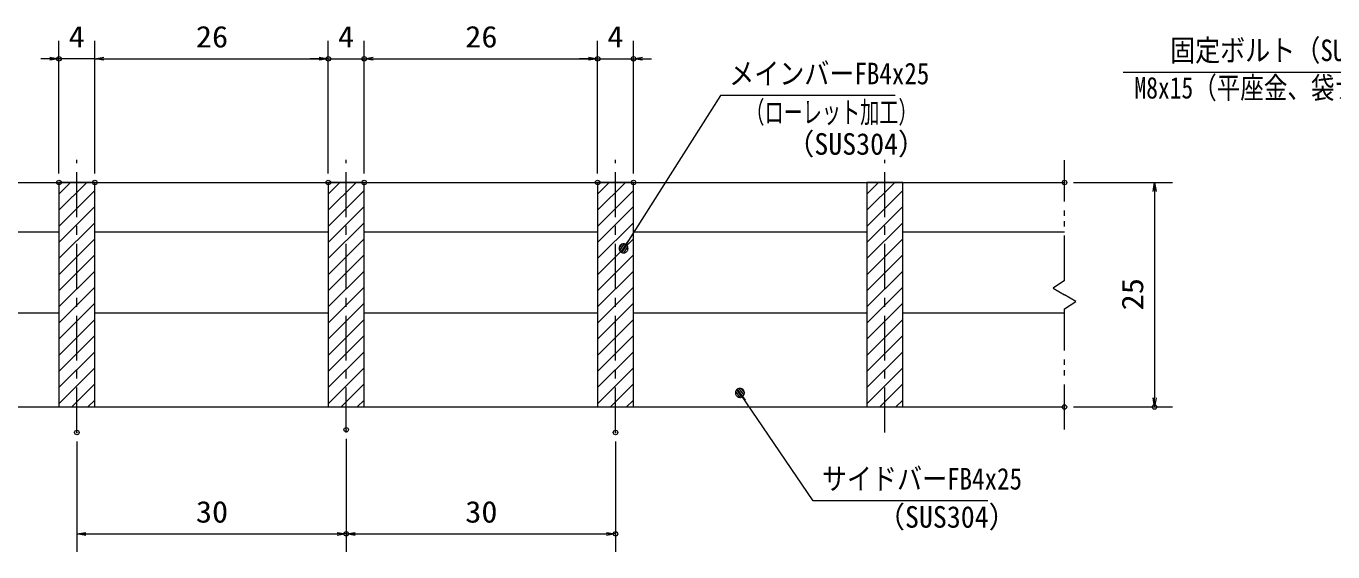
# Model space of a CAD drawing. Units: millimetres, scale not verified, with parts at other scales. Extents: x -1050 to 1050, y -742 to 742.
# Drawn here: x -674 to 54, y -457 to -164 of the extents above; entities that cross this region are included whole.
import ezdxf
from ezdxf.enums import TextEntityAlignment as Align

# ---------------------------------------------------------------- set-up
doc = ezdxf.new("R2010")
doc.units = ezdxf.units.MM
doc.header["$LTSCALE"] = 5
doc.header["$PDMODE"] = 32
doc.header["$PDSIZE"] = 2.5
doc.linetypes.add('CHAIN1', pattern=[8, 5, -1, 1, -1])
doc.linetypes.add('DOUBLE_CHAIN1', pattern=[8.8, 5, -1, 0.6, -0.6, 0.6, -1])
for name, color, linetype, lineweight in [('0-1_寸法注釈', 2, 'Continuous', 9), ('0-2_0', 2, 'Continuous', 9), ('0-3_DEFPOINTS', 134, 'Continuous', 9), ('0-4_蓋', 5, 'Continuous', 9), ('0-5_ハッチング', 4, 'Continuous', 9), ('0-6_想像線', 134, 'DOUBLE_CHAIN1', 9), ('0-7_中心線', 6, 'CHAIN1', 9)]:
    doc.layers.add(name, color=color, linetype=linetype, lineweight=lineweight)
doc.styles.add('ＭＳ ゴシック', font='')
doc.styles.get('ＭＳ ゴシック').set_extended_font_data('MS Gothic')

# ---------------------------------------------------------------- blocks, each defined once
blk = doc.blocks.new('_OPEN')
at = {"layer": '0-2_0'}
blk.add_line((0, 0), (-5, 0), dxfattribs=at)
blk.add_lwpolyline([(-5, 0.833), (0, 0), (-5, -0.833)], dxfattribs=at)
blk = doc.blocks.new('_Dot')
at = {"layer": '0-2_0'}
for p, q in [((-2.5, 0), (-5, 0)), ((2.445, 0.5), (-2.445, 0.5)), ((1.997, 1.5), (-1.997, 1.5)), ((2.289, -0.995), (-2.289, -0.995)), ((1.499, -1.995), (-1.499, -1.995))]:
    blk.add_line(p, q, dxfattribs=at)
for points in [[(2.5, 0), (2.48, 0.313), (2.421, 0.622), (2.324, 0.92), (2.191, 1.204), (2.023, 1.469), (1.822, 1.711), (1.594, 1.926), (1.34, 2.111), (1.064, 2.262), (0.773, 2.378), (0.468, 2.456), (0.157, 2.495), (-0.157, 2.495), (-0.468, 2.456), (-0.773, 2.378), (-1.064, 2.262), (-1.34, 2.111), (-1.594, 1.926), (-1.822, 1.711), (-2.023, 1.469), (-2.191, 1.204), (-2.324, 0.92), (-2.421, 0.622), (-2.48, 0.313), (-2.5, 0), (0, 0)], [(-2.5, 0), (-2.48, -0.313), (-2.421, -0.622), (-2.324, -0.92), (-2.191, -1.204), (-2.023, -1.469), (-1.822, -1.711), (-1.594, -1.926), (-1.34, -2.111), (-1.064, -2.262), (-0.773, -2.378), (-0.468, -2.456), (-0.157, -2.495), (0.157, -2.495), (0.468, -2.456), (0.773, -2.378), (1.064, -2.262), (1.34, -2.111), (1.594, -1.926), (1.822, -1.711), (2.023, -1.469), (2.191, -1.204), (2.324, -0.92), (2.421, -0.622), (2.48, -0.313), (2.5, 0), (0, 0)]]:
    blk.add_lwpolyline(points, close=True, dxfattribs=at)

msp = doc.modelspace()

# ---------------------------------------------------------------- linework, layer by layer
at = {"layer": '0-1_寸法注釈'}
for p, q in [((-655.45, -246.308), (-655.45, -172.4)), ((-635.45, -246.308), (-635.45, -172.4)), ((-635.45, -246.308), (-635.45, -172.4)), ((-505.45, -246.308), (-505.45, -172.4)), ((-505.45, -246.308), (-505.45, -172.4)), ((-485.45, -246.308), (-485.45, -172.4)), ((-485.45, -246.308), (-485.45, -172.4)), ((-355.45, -246.308), (-355.45, -172.4)), ((-355.45, -246.308), (-355.45, -172.4)), ((-335.45, -246.308), (-335.45, -172.4)), ((-660.45, -182.4), (-665.45, -182.4)), ((-635.45, -182.4), (-655.45, -182.4)), ((-630.45, -182.4), (-510.45, -182.4)), ((-630.45, -182.4), (-625.45, -182.4)), ((-510.45, -182.4), (-515.45, -182.4)), ((-505.45, -182.4), (-485.45, -182.4)), ((-480.45, -182.4), (-475.45, -182.4)), ((-480.45, -182.4), (-360.45, -182.4)), ((-360.45, -182.4), (-365.45, -182.4)), ((-355.45, -182.4), (-335.45, -182.4)), ((-330.45, -182.4), (-325.45, -182.4)), ((-90.45, -251.308), (-35.285, -251.308)), ((-45.285, -256.308), (-45.285, -371.308)), ((-90.45, -376.308), (-35.285, -376.308)), ((-645.45, -395.535), (-645.45, -457.029)), ((-495.45, -394.01), (-495.45, -457.029)), ((-495.45, -394.01), (-495.45, -457.029)), ((-345.45, -395.535), (-345.45, -457.029)), ((-640.45, -447.029), (-500.45, -447.029)), ((-490.45, -447.029), (-350.45, -447.029))]:
    msp.add_line(p, q, dxfattribs=at)
for points in [[(-62.719, -189.786), (117.925, -189.786), (194.657, -290.935)], [(-189.764, -202.917), (-286.954, -202.917), (-340.465, -287.166)], [(-138.143, -428.617), (-235.333, -428.617), (-275.643, -369.297)]]:
    msp.add_lwpolyline(points, dxfattribs=at)
at = {"layer": '0-3_DEFPOINTS'}
for p in [(-655.45, -182.4), (-505.45, -182.4), (-485.45, -182.4), (-355.45, -182.4), (-335.45, -182.4), (-655.45, -251.308), (-635.45, -251.308), (-505.45, -251.308), (-485.45, -251.308), (-355.45, -251.308), (-335.45, -251.308), (-95.45, -251.308), (-95.45, -376.308), (-45.285, -376.308), (-645.45, -390.535), (-495.45, -389.01), (-345.45, -390.535), (-495.45, -447.029), (-345.45, -447.029)]:
    msp.add_point(p, dxfattribs=at)
at = {"layer": '0-4_蓋'}
for p, q in [((-895.45, -251.308), (-95.45, -251.308)), ((-655.45, -251.308), (-635.45, -251.308)), ((-655.45, -251.308), (-655.45, -376.308)), ((-635.45, -376.308), (-635.45, -251.308)), ((-505.45, -251.308), (-485.45, -251.308)), ((-505.45, -251.308), (-505.45, -376.308)), ((-485.45, -376.308), (-485.45, -251.308)), ((-355.45, -251.308), (-335.45, -251.308)), ((-355.45, -251.308), (-355.45, -376.308)), ((-335.45, -376.308), (-335.45, -251.308)), ((-205.45, -251.308), (-185.45, -251.308)), ((-205.45, -251.308), (-205.45, -376.308)), ((-185.45, -376.308), (-185.45, -251.308)), ((-785.45, -278.808), (-655.45, -278.808)), ((-635.45, -278.808), (-505.45, -278.808)), ((-485.45, -278.808), (-355.45, -278.808)), ((-335.45, -278.808), (-205.45, -278.808)), ((-185.45, -278.808), (-95.45, -278.808)), ((-785.45, -323.808), (-655.45, -323.808)), ((-635.45, -323.808), (-505.45, -323.808)), ((-485.45, -323.808), (-355.45, -323.808)), ((-335.45, -323.808), (-205.45, -323.808)), ((-185.45, -323.808), (-95.45, -323.808)), ((-895.45, -376.308), (-95.45, -376.308)), ((-655.45, -376.308), (-635.45, -376.308)), ((-505.45, -376.308), (-485.45, -376.308)), ((-355.45, -376.308), (-335.45, -376.308)), ((-205.45, -376.308), (-185.45, -376.308))]:
    msp.add_line(p, q, dxfattribs=at)
at = {"layer": '0-5_ハッチング'}
for p, q in [((-655.45, -257.774), (-648.984, -251.308)), ((-655.45, -266.754), (-640.004, -251.308)), ((-505.45, -257.774), (-498.984, -251.308)), ((-505.45, -266.754), (-490.004, -251.308)), ((-355.45, -257.774), (-348.984, -251.308)), ((-355.45, -266.754), (-340.004, -251.308)), ((-205.45, -257.774), (-198.984, -251.308)), ((-205.45, -266.754), (-190.004, -251.308)), ((-655.45, -275.735), (-635.45, -255.735)), ((-505.45, -275.735), (-485.45, -255.735)), ((-355.45, -275.735), (-335.45, -255.735)), ((-205.45, -275.735), (-185.45, -255.735)), ((-655.45, -284.715), (-635.45, -264.715)), ((-505.45, -284.715), (-485.45, -264.715)), ((-355.45, -284.715), (-335.45, -264.715)), ((-205.45, -284.715), (-185.45, -264.715)), ((-655.45, -293.695), (-635.45, -273.695)), ((-505.45, -293.695), (-485.45, -273.695)), ((-355.45, -293.695), (-335.45, -273.695)), ((-205.45, -293.695), (-185.45, -273.695)), ((-655.45, -302.676), (-635.45, -282.676)), ((-505.45, -302.676), (-485.45, -282.676)), ((-355.45, -302.676), (-335.45, -282.676)), ((-205.45, -302.676), (-185.45, -282.676)), ((-655.45, -311.656), (-635.45, -291.656)), ((-505.45, -311.656), (-485.45, -291.656)), ((-355.45, -311.656), (-335.45, -291.656)), ((-205.45, -311.656), (-185.45, -291.656)), ((-655.45, -320.636), (-635.45, -300.636)), ((-505.45, -320.636), (-485.45, -300.636)), ((-355.45, -320.636), (-335.45, -300.636)), ((-205.45, -320.636), (-185.45, -300.636)), ((-655.45, -329.616), (-635.45, -309.616)), ((-505.45, -329.616), (-485.45, -309.616)), ((-355.45, -329.616), (-335.45, -309.616)), ((-205.45, -329.616), (-185.45, -309.616)), ((-655.45, -338.597), (-635.45, -318.597)), ((-505.45, -338.597), (-485.45, -318.597)), ((-355.45, -338.597), (-335.45, -318.597)), ((-205.45, -338.597), (-185.45, -318.597)), ((-655.45, -347.577), (-635.45, -327.577)), ((-505.45, -347.577), (-485.45, -327.577)), ((-355.45, -347.577), (-335.45, -327.577)), ((-205.45, -347.577), (-185.45, -327.577)), ((-655.45, -356.557), (-635.45, -336.557)), ((-505.45, -356.557), (-485.45, -336.557)), ((-355.45, -356.557), (-335.45, -336.557)), ((-205.45, -356.557), (-185.45, -336.557)), ((-655.45, -365.537), (-635.45, -345.537)), ((-505.45, -365.537), (-485.45, -345.537)), ((-355.45, -365.537), (-335.45, -345.537)), ((-205.45, -365.537), (-185.45, -345.537)), ((-655.45, -374.518), (-635.45, -354.518)), ((-505.45, -374.518), (-485.45, -354.518)), ((-355.45, -374.518), (-335.45, -354.518)), ((-205.45, -374.518), (-185.45, -354.518)), ((-648.261, -376.308), (-635.45, -363.498)), ((-498.261, -376.308), (-485.45, -363.498)), ((-348.261, -376.308), (-335.45, -363.498)), ((-198.261, -376.308), (-185.45, -363.498)), ((-639.28, -376.308), (-635.45, -372.478)), ((-489.28, -376.308), (-485.45, -372.478)), ((-339.28, -376.308), (-335.45, -372.478)), ((-189.28, -376.308), (-185.45, -372.478))]:
    msp.add_line(p, q, dxfattribs=at)
for points in [[(-635.45, -251.308), (-655.45, -251.308), (-655.45, -376.308), (-635.45, -376.308)], [(-485.45, -251.308), (-505.45, -251.308), (-505.45, -376.308), (-485.45, -376.308)], [(-335.45, -251.308), (-355.45, -251.308), (-355.45, -376.308), (-335.45, -376.308)], [(-185.45, -251.308), (-205.45, -251.308), (-205.45, -376.308), (-185.45, -376.308)]]:
    msp.add_lwpolyline(points, close=True, dxfattribs=at)
at = {"layer": '0-6_想像線'}
for p, q in [((-95.45, -305.859), (-95.45, -238.808)), ((-95.45, -305.859), (-101.743, -310.072)), ((-101.743, -310.072), (-95.45, -313.808)), ((-95.45, -388.808), (-95.45, -321.757))]:
    msp.add_line(p, q, dxfattribs=at)
msp.add_lwpolyline([(-95.45, -321.757), (-89.157, -317.545), (-95.45, -313.808)], dxfattribs=at)
at = {"layer": '0-7_中心線'}
for p, q in [((-645.45, -390.535), (-645.45, -238.606)), ((-495.45, -390.535), (-495.45, -238.606)), ((-345.45, -390.535), (-345.45, -238.606)), ((-195.45, -390.535), (-195.45, -238.606))]:
    msp.add_line(p, q, dxfattribs=at)

# ---------------------------------------------------------------- block references
at = {"layer": '0-1_寸法注釈'}
for p in [(-655.45, -182.4), (-505.45, -182.4), (-505.45, -182.4), (-355.45, -182.4), (-355.45, -182.4), (-495.45, -447.029), (-345.45, -447.029)]:
    msp.add_blockref('_OPEN', p, dxfattribs=at)
for name, p, rotation in [('_OPEN', (-635.45, -182.4), 180), ('_OPEN', (-635.45, -182.4), 180), ('_OPEN', (-485.45, -182.4), 180), ('_OPEN', (-485.45, -182.4), 180), ('_OPEN', (-335.45, -182.4), 180), ('_OPEN', (-45.285, -251.308), 90), ('_Dot', (-341.009, -288.006), 237.09638), ('_Dot', (-276.215, -368.477), 124.85308), ('_OPEN', (-45.285, -376.308), 270), ('_OPEN', (-645.45, -447.029), 180), ('_OPEN', (-495.45, -447.029), 180)]:
    msp.add_blockref(name, p, dxfattribs=dict(at, rotation=rotation))

# ---------------------------------------------------------------- texts
at = {"layer": '0-1_寸法注釈', "color": 7, "style": 'ＭＳ ゴシック'}
for s, height, width, p in [('4', 12.02, 1.1, (-650.035, -179.713)), ('26', 12.02, 1.1, (-579.183, -179.713)), ('4', 12.02, 1.1, (-500.035, -179.713)), ('26', 12.02, 1.1, (-429.183, -179.713)), ('4', 12.02, 1.1, (-350.035, -179.713)), ('固定ボルト（SUS304）', 12.03, 0.85, (-36.626, -187.309)), ('メインバーFB4x25', 12.03, 0.85, (-282.177, -200.23)), ('M8x15（平座金、袋ナット付）', 12.02, 0.8, (-56.451, -208.143)), ('（ローレット加工）', 12.02, 0.65, (-273.177, -221.785)), ('（SUS304）', 12.02, 0.95, (-250.33, -239.449)), ('サイドバーFB4x25', 12.03, 0.85, (-230.556, -425.93)), ('30', 12.02, 1.1, (-579.183, -444.342)), ('30', 12.02, 1.1, (-429.183, -444.342)), ('（SUS304）', 12.02, 0.95, (-199.847, -447.174))]:
    msp.add_text(s, height=height, dxfattribs=dict(at, width=width)).set_placement(p, align=Align.BOTTOM_LEFT)
at = {"layer": '0-1_寸法注釈', "color": 7, "style": 'ＭＳ ゴシック', "width": 1.1}
msp.add_text('25', height=12.02, rotation=90, dxfattribs=at).set_placement((-47.972, -322.542), align=Align.BOTTOM_LEFT)

doc.saveas('drawing.dxf')
